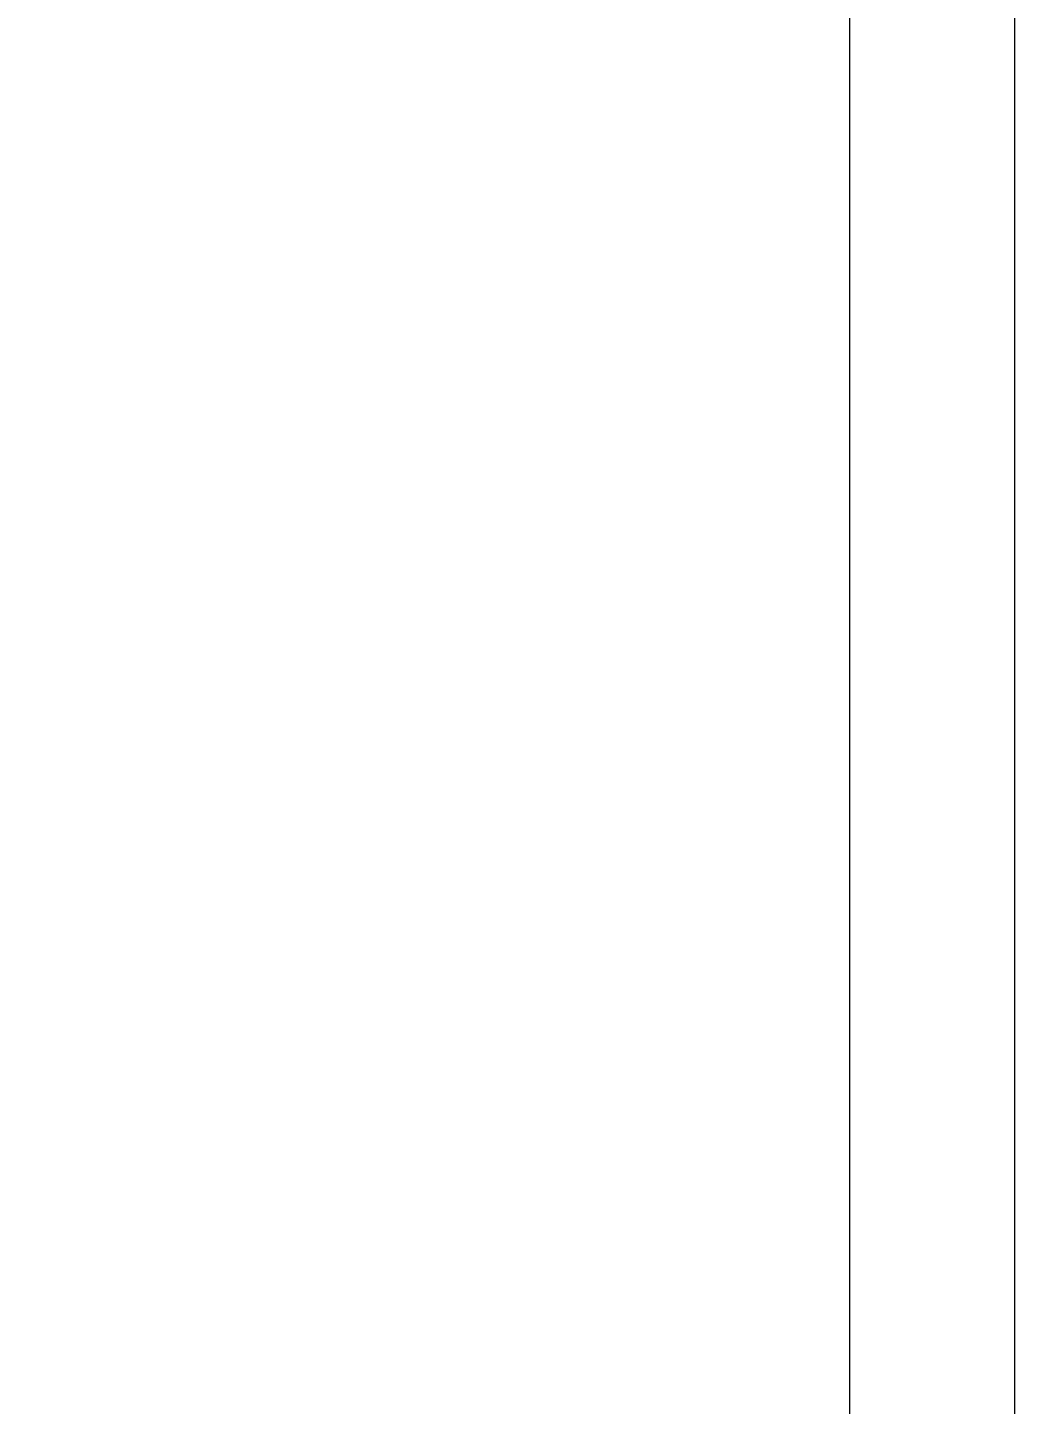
# Model space of a CAD drawing. Header units: millimetres. Extents: x 492 to 7139, y 278 to 5201.
# Drawn here: x 1084 to 1617, y 3713 to 4457 of the extents above; entities that cross this region are included whole.
import ezdxf

# ---------------------------------------------------------------- set-up
doc = ezdxf.new("R2010")
doc.units = ezdxf.units.MM
doc.layers.add('ZANO_R', color=7, linetype='Continuous', lineweight=0)
doc.layers.add('ZANO_W', color=1, linetype='Continuous', lineweight=0)
doc.styles.get("Standard").update_dxf_attribs({"font": 'arial.ttf'})
doc.dimstyles.new('pl i ang', dxfattribs={"dimtxt": 50, "dimasz": 50, "dimexe": 1.25, "dimexo": 0.625, "dimgap": 10, "dimtad": 1, "dimtoh": 1, "dimtxsty": 'Standard', "dimcen": 2.5, "dimclrd": 1, "dimclre": 1, "dimclrt": 1, "dimadec": 0, "dimazin": 0, "dimtfac": 1, "dimtmove": 0, "dimatfit": 3, "dimfxl": 1, "dimarcsym": 1})

# ---------------------------------------------------------------- blocks, each defined once
blk = doc.blocks.new('*D388')
at = {"layer": 'ZANO_W', "color": 1, "lineweight": -2}
for p, q in [((1498.7, 5032.17), (538.56, 5032.17)), ((548.56, 4992.17), (548.56, 2405.63)), ((1493.86, 2365.63), (538.56, 2365.63))]:
    blk.add_line(p, q, dxfattribs=at)
at = {"layer": 'ZANO_W', "color": 1}
for points in [[(555.23, 4992.17), (541.9, 4992.17), (548.56, 5032.17)], [(541.9, 2405.63), (555.23, 2405.63), (548.56, 2365.63)]]:
    blk.add_solid(points, dxfattribs=at)
at = {"layer": 'ZANO_W', "color": 1, "insert": (518.14, 3698.9), "char_height": 40, "attachment_point": 5, "rotation": 90}
blk.add_mtext('2667', dxfattribs=at)

msp = doc.modelspace()

# ---------------------------------------------------------------- linework, layer by layer
at = {"layer": 'ZANO_R'}
for p, q in [((1528.12, 2798.13), (1528.12, 4898.97)), ((1617.02, 4898.97), (1617.02, 3576.8))]:
    msp.add_line(p, q, dxfattribs=at)

# ---------------------------------------------------------------- dimensions: what is measured, and where the dimension line sits
at = {"layer": 'ZANO_W'}
dim = msp.add_linear_dim(base=(548.56, 2365.63), p1=(1508.7, 5032.17), p2=(1503.86, 2365.63), angle=90, dimstyle='pl i ang', override={"dimtxt": 40, "dimasz": 40, "dimexe": 10, "dimexo": 10, "dimtoh": 0, "dimdec": 0, "dimtdec": 0, "dimtmove": 1}, dxfattribs=at)
dim.commit()
dim.dimension.update_dxf_attribs({"geometry": '*D388', "text_midpoint": (518.14, 3698.9)})

doc.saveas('drawing.dxf')
